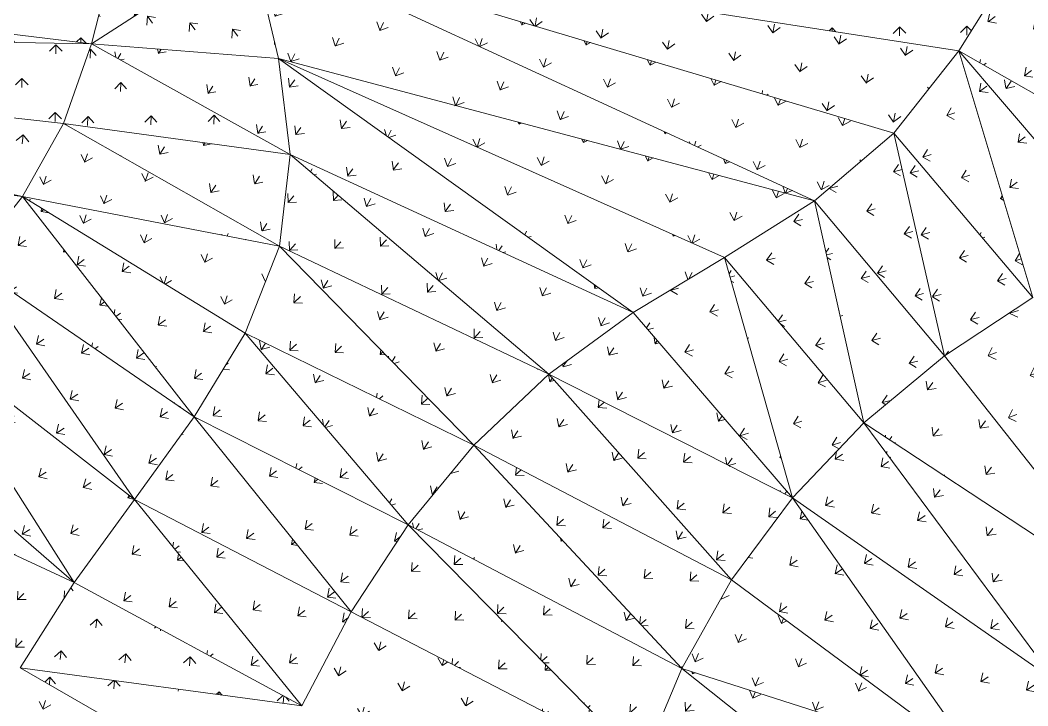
# Model space of a CAD drawing. Header units: millimetres. Extents: x -57519 to 497916, y -349472 to 446842.
# Drawn here: x 484586 to 489922, y -890 to 2739 of the extents above; entities that cross this region are included whole.
import ezdxf

# ---------------------------------------------------------------- set-up
doc = ezdxf.new("R2010")
doc.units = ezdxf.units.MM
doc.layers.add('A-FLOR', color=192, linetype='Continuous', lineweight=5)
doc.layers.add('A-FLOR-PATT', color=8, linetype='Continuous', lineweight=5)

msp = doc.modelspace()

# ---------------------------------------------------------------- hatches: boundary and pattern name
at = {"layer": 'A-FLOR-PATT'}
h = msp.add_hatch(dxfattribs=at)
h.set_pattern_fill('FP_1787', color=256, style=0, pattern_type=2)
h.set_pattern_definition([(264.125, (510660.3, -1587.93), (159.1468, -197.5225), [47.594, -311.383]), (219.165, (510660.3, -1587.93), (159.1436, -197.5247), [47.373, -205.284]), (308.858, (510660.3, -1587.93), (195.8929, 159.5662), [47.561, -206.098])])
h.paths.add_polyline_path([(484964.8, 2614), (480662.2, 3129.5), (480434.6, 3129.5), (480531.4, 2683.2), (482990.3, 2644.9)], flags=0)
h = msp.add_hatch(dxfattribs=at)
h.set_pattern_fill('FP_1807', color=256, style=0, pattern_type=2)
h.set_pattern_definition([(270.409, (507398.2, 4310.07), (179.8642, -177.7186), [47.606, -311.462]), (225.646, (507398.2, 4310.07), (179.8666, -177.7158), [47.553, -206.062]), (315.344, (507398.2, 4310.07), (177.3012, 181.341), [47.41, -205.444])])
h.paths.add_polyline_path([(484964.8, 2614), (485096.9, 3129.5), (480662.2, 3129.5), (484815.2, 2632)], flags=0)
h = msp.add_hatch(dxfattribs=at)
h.set_pattern_fill('FP_1663', color=256, style=0, pattern_type=2)
h.set_pattern_definition([(300.973, (491091.62, 35478.26), (204.2714, -22.8887), [42.229, -276.282]), (260.838, (491091.62, 35478.26), (204.2716, -22.8885), [47.52, -205.92]), (353.607, (491091.62, 35478.26), (40.3538, 250.2066), [38.541, -167.009])])
h.paths.add_polyline_path([(484964.8, 2614), (485764.8, 3129.5), (485096.9, 3129.5), (484992, 2719.9)], flags=0)
h = msp.add_hatch(dxfattribs=at)
h.set_pattern_fill('FP_1664', color=256, style=0, pattern_type=2)
h.set_pattern_definition([(306.007, (477639.08, 35299.3), (225.4226, -34.52474), [46.659, -305.268]), (265.764, (477639.08, 35299.3), (225.4227, -34.5241), [47.034, -203.816]), (351.293, (477639.08, 35299.3), (18.528, 250.1653), [42.76, -185.292])])
h.paths.add_polyline_path([(485954.6, 2536.2), (485814.8, 3129.5), (485764.8, 3129.5), (484964.8, 2614), (485808.2, 2547.7)], flags=0)
h = msp.add_hatch(dxfattribs=at)
h.set_pattern_fill('FP_1518', color=256, style=0, pattern_type=2)
h.set_pattern_definition([(64.747, (382264.73, -53823.59), (-83.21097, 239.93063), [47.284, -309.357]), (19.345, (382264.73, -53823.6), (-83.2134, 239.9303), [46.771, -202.672]), (109.128, (382264.73, -53823.6), (-235.3591, -82.6305), [47.616, -206.335])])
h.paths.add_polyline_path([(488792.2, 1783.1), (485869, 3129.5), (485814.8, 3129.5), (485954.6, 2536.2), (487446.6, 2140.2)], flags=0)
h = msp.add_hatch(dxfattribs=at)
h.set_pattern_fill('FP_1520', color=256, style=0, pattern_type=2)
h.set_pattern_definition([(71.863, (384108.86, -68236.72), (-113.9702, 223.26894), [47.442, -310.389]), (27.394, (384108.86, -68236.72), (-113.9717, 223.26837), [47.592, -206.23]), (117.043, (384108.86, -68236.72), (-225.35906, -116.7852), [47.002, -203.674])])
h.paths.add_polyline_path([(488792.2, 1783.1), (489213.2, 2140.2), (485901.9, 3129.5), (485869, 3129.5), (488316.2, 2002.3)], flags=0)
h = msp.add_hatch(dxfattribs=at)
h.set_pattern_fill('FP_1522', color=256, style=0, pattern_type=2)
h.set_pattern_definition([(79.835, (388052.88, -76768.53), (-143.91817, 206.10326), [47.505, -310.8]), (35.283, (388052.88, -76768.53), (-143.9202, 206.10143), [47.581, -206.185]), (124.926, (388052.88, -76768.53), (-207.15265, -146.57735), [47.133, -204.245])])
h.paths.add_polyline_path([(489213.2, 2140.2), (489557, 2576.8), (485988.9, 3129.5), (485901.9, 3129.5), (488792.2, 2266)], flags=0)
h = msp.add_hatch(dxfattribs=at)
h.set_pattern_fill('FP_1521', color=256, style=0, pattern_type=2)
h.set_pattern_definition([(270.196, (507442.97, -1365.37), (178.911, -176.824), [47.486, -310.677]), (225.583, (507442.97, -1365.37), (178.9125, -176.823), [47.603, -206.278]), (315.336, (507442.97, -1365.37), (177.6863, 181.336), [47.165, -204.382])])
h.paths.add_polyline_path([(489557, 2576.8), (489903, 3129.5), (485988.9, 3129.5), (488633, 2719.9)], flags=0)
h = msp.add_hatch(dxfattribs=at)
h.set_pattern_fill('FP_1371', color=256, style=0, pattern_type=2)
h.set_pattern_definition([(35.805, (390128.15, -24838.58), (48.40606, 247.73337), [47.297, -309.439]), (350.797, (390128.15, -24838.58), (48.40675, 247.733), [45.76, -198.293]), (78.944, (390128.15, -24838.58), (-240.91124, 39.03156), [47.328, -205.09])])
h.paths.add_polyline_path([(490944.4, 1782.1), (489941.4, 3129.5), (489903, 3129.5), (489557, 2576.8), (490870.4, 1824.5)], flags=0)
h = msp.add_hatch(dxfattribs=at)
h.set_pattern_fill('FP_1786', color=256, style=0, pattern_type=2)
h.set_pattern_definition([(77.315, (385208.7, -65772.14), (-134.33726, 215.30334), [47.542, -311.043]), (32.266, (385208.7, -65772.14), (-134.33567, 215.3044), [47.249, -204.745]), (121.962, (385208.7, -65772.14), (-213.0788, -134.52945), [47.583, -206.193])])
h.paths.add_polyline_path([(484598.2, 1805.5), (480531.4, 2683.2), (480621.8, 2309.6), (484320.9, 1840.6)], flags=0)
h = msp.add_hatch(dxfattribs=at)
h.set_pattern_fill('FP_1806', color=256, style=0, pattern_type=2)
h.set_pattern_definition([(263.78, (511701.1, -2829.43), (158.0423, -196.6479), [47.567, -311.205]), (219.097, (511701.1, -2829.43), (158.0424, -196.6485), [47.574, -206.156]), (308.788, (511701.1, -2829.43), (196.9146, 160.0106), [47.304, -204.982])])
h.paths.add_polyline_path([(484598.2, 1805.5), (484815.2, 2190.9), (480531.4, 2683.2), (484320.9, 1865.3)], flags=0)
h = msp.add_hatch(dxfattribs=at)
h.set_pattern_fill('FP_1808', color=256, style=0, pattern_type=2)
h.set_pattern_definition([(269.499, (507807.42, 3404.43), (176.9117, -180.2488), [47.589, -311.352]), (224.781, (507807.42, 3404.43), (176.9114, -180.2494), [47.562, -206.1]), (314.464, (507807.42, 3404.43), (180.052, 178.6774), [47.355, -205.206])])
h.paths.add_polyline_path([(484815.2, 2190.9), (484964.8, 2614), (480531.4, 2683.2), (484598.2, 2215.8)], flags=0)
h = msp.add_hatch(dxfattribs=at)
h.set_pattern_fill('FP_1660', color=256, style=0, pattern_type=2)
h.set_pattern_definition([(267.785, (515620.14, 1134.18), (160.1212, -176.2873), [47.258, -309.181]), (225.969, (515620.14, 1134.18), (160.119, -176.289), [46.912, -203.286]), (312.248, (515620.14, 1134.18), (173.8993, 179.8827), [44.653, -193.498])])
h.paths.add_polyline_path([(486016.8, 2027.2), (484964.8, 2614), (484815.2, 2190.9), (485970.4, 2033.5)], flags=0)
h = msp.add_hatch(dxfattribs=at)
h.set_pattern_fill('FP_1662', color=256, style=0, pattern_type=2)
h.set_pattern_definition([(57.925, (403131.67, -32458.87), (-41.10924, 250.59452), [45.311, -296.445]), (9.937, (403131.67, -32458.87), (-41.11155, 250.59396), [42.371, -183.61]), (99.316, (403131.67, -32458.87), (-222.59165, -38.9933), [47.614, -206.329])])
h.paths.add_polyline_path([(486016.8, 2027.2), (485954.6, 2536.2), (484964.8, 2614), (485982, 2046.6)], flags=0)
h = msp.add_hatch(dxfattribs=at)
h.set_pattern_fill('FP_1370', color=256, style=0, pattern_type=2)
h.set_pattern_definition([(18.446, (406290.7, -4698.86), (125.94335, 219.94932), [46.243, -302.545]), (331.863, (406290.7, -4698.86), (125.9446, 219.94886), [43.573, -188.815]), (60.204, (406290.7, -4698.86), (-204.92403, 109.5903), [47.523, -205.932])])
h.paths.add_polyline_path([(489948.5, 1270.3), (489557, 2576.8), (489213.2, 2140.2), (489920.6, 1303.4)], flags=0)
h = msp.add_hatch(dxfattribs=at)
h.set_pattern_fill('FP_1374', color=256, style=0, pattern_type=2)
h.set_pattern_definition([(53.967, (386576.36, -54252.65), (-39.38603, 235.9305), [46.947, -307.148]), (11.506, (386576.36, -54252.65), (-39.3856, 235.93003), [47.393, -205.369]), (99.478, (386576.36, -54252.65), (-247.6824, -50.4209), [44.849, -194.346])])
h.paths.add_polyline_path([(490449, 1531.3), (490944.4, 1782.1), (489557, 2576.8), (490235, 1782.1)], flags=0)
h = msp.add_hatch(dxfattribs=at)
h.set_pattern_fill('FP_1377', color=256, style=0, pattern_type=2)
h.set_pattern_definition([(36.132, (388567.58, -31802.6), (42.66911, 239.81078), [47.551, -311.101]), (353.457, (388567.58, -31802.6), (42.6661, 239.81123), [46.616, -202.004]), (79.911, (388567.58, -31802.6), (-247.0001, 28.33303), [45.671, -197.906])])
h.paths.add_polyline_path([(489948.5, 1270.3), (490449, 1531.3), (489557, 2576.8), (489920.6, 1363.5)], flags=0)
h = msp.add_hatch(dxfattribs=at)
h.set_pattern_fill('FP_1517', color=256, style=0, pattern_type=2)
h.set_pattern_definition([(53.741, (386017.93, -37058.54), (-33.29205, 251.80715), [46.689, -305.46]), (7.58, (386017.93, -37058.54), (-33.29, 251.8081), [45.693, -198.003]), (97.531, (386017.93, -37058.54), (-241.56664, -32.14564), [47.625, -206.374])])
h.paths.add_polyline_path([(487832.9, 1191.6), (485954.6, 2536.2), (486016.8, 2027.2), (487569, 1313)], flags=0)
h = msp.add_hatch(dxfattribs=at)
h.set_pattern_fill('FP_1519', color=256, style=0, pattern_type=2)
h.set_pattern_definition([(63.27, (382937.23, -59046.6), (-79.15544, 234.5321), [47.254, -309.161]), (19.286, (382937.23, -59046.6), (-79.15513, 234.5319), [47.57, -206.135]), (108.65, (382937.23, -59046.6), (-239.46656, -83.7963), [46.412, -201.118])])
h.paths.add_polyline_path([(487832.9, 1191.6), (488316.2, 1483.2), (485954.6, 2536.2), (487773.5, 1234.1)], flags=0)
h = msp.add_hatch(dxfattribs=at)
h.set_pattern_fill('FP_1523', color=256, style=0, pattern_type=2)
h.set_pattern_definition([(72.551, (386124.8, -69915.67), (-116.89577, 218.07172), [47.094, -308.112]), (28.399, (386124.8, -69915.67), (-116.89727, 218.07097), [47.619, -206.35]), (118.194, (386124.8, -69915.67), (-223.40503, -120.79225), [46.393, -201.035])])
h.paths.add_polyline_path([(488316.2, 1483.2), (488792.2, 1783.1), (485960.1, 2533.7), (488083.2, 1587.1)], flags=0)
h = msp.add_hatch(dxfattribs=at)
h.set_pattern_fill('FP_1809', color=256, style=0, pattern_type=2)
h.set_pattern_definition([(262.964, (512163.35, -3933.28), (155.1607, -197.9276), [47.49, -310.702]), (218.366, (512163.35, -3933.28), (155.158, -197.9297), [47.598, -206.258]), (308.093, (512163.35, -3933.28), (199.0385, 157.5643), [47.155, -204.34])])
h.paths.add_polyline_path([(484320.9, 1453.8), (484598.2, 1805.5), (480652.6, 2302.4), (484008.5, 1526)], flags=0)
h = msp.add_hatch(dxfattribs=at)
h.set_pattern_fill('FP_1661', color=256, style=0, pattern_type=2)
h.set_pattern_definition([(71.015, (399611.27, -64431.77), (-102.2359, 220.12544), [47.513, -310.855]), (28.488, (399611.27, -64431.77), (-102.23715, 220.12483), [46.681, -202.285]), (114.912, (399611.27, -64431.77), (-218.8209, -118.7489), [45.508, -197.201])])
h.paths.add_polyline_path([(485960.1, 1542.4), (484815.2, 2190.9), (484598.2, 1805.5), (485777.1, 1577.8)], flags=0)
h = msp.add_hatch(dxfattribs=at)
h.set_pattern_fill('FP_1665', color=256, style=0, pattern_type=2)
h.set_pattern_definition([(56.885, (396852.41, -39362.93), (-38.8397, 249.46276), [46.841, -306.459]), (11.329, (396852.41, -39362.93), (-38.8379, 249.4633), [44.337, -192.126]), (98.85, (396852.41, -39362.93), (-231.8544, -46.45444), [47.338, -205.131])])
h.paths.add_polyline_path([(485960.1, 1542.4), (486016.8, 2027.2), (484815.2, 2190.9), (485954.6, 1545.5)], flags=0)
h = msp.add_hatch(dxfattribs=at)
h.set_pattern_fill('FP_1372', color=256, style=0, pattern_type=2)
h.set_pattern_definition([(14.488, (407925.7, -3627.9), (142.0338, 208.2479), [46.672, -305.35]), (328.845, (407925.7, -3627.9), (142.03336, 208.2477), [43.556, -188.742]), (55.704, (407925.7, -3627.9), (-198.79306, 120.1817), [47.264, -204.809])])
h.paths.add_polyline_path([(489480.7, 961.5), (489213.2, 2140.2), (488792.2, 1783.1), (489221.9, 1270.3)], flags=0)
h = msp.add_hatch(dxfattribs=at)
h.set_pattern_fill('FP_1378', color=256, style=0, pattern_type=2)
h.set_pattern_definition([(13.688, (405821.98, -4724.51), (143.0963, 205.79746), [47.103, -308.167]), (328.936, (405821.98, -4724.5), (143.09906, 205.7954), [44.234, -191.68]), (55.188, (405821.98, -4724.5), (-202.0831, 121.728), [46.998, -203.659])])
h.paths.add_polyline_path([(489480.7, 961.5), (489948.5, 1270.3), (489213.2, 2140.2), (489410.6, 1270.3)], flags=0)
h = msp.add_hatch(dxfattribs=at)
h.set_pattern_fill('FP_1515', color=256, style=0, pattern_type=2)
h.set_pattern_definition([(48.57, (389275.53, -31575), (-7.45835, 253.59052), [46.781, -306.064]), (2.605, (389275.53, -31575), (-7.46146, 253.59093), [45.222, -195.964]), (91.685, (389275.53, -31575), (-240.9379, -10.9604), [47.569, -206.132])])
h.paths.add_polyline_path([(487385.3, 865.5), (486016.8, 2027.2), (485960.1, 1542.4), (486930.4, 1081.5)], flags=0)
h = msp.add_hatch(dxfattribs=at)
h.set_pattern_fill('FP_1516', color=256, style=0, pattern_type=2)
h.set_pattern_definition([(61.285, (385144.99, -57129.71), (-69.4942, 235.17208), [47.274, -309.292]), (17.849, (385145, -57129.7), (-69.4924, 235.17233), [47.435, -205.55]), (106.462, (385145, -57129.7), (-240.8085, -77.54176), [45.98, -199.245])])
h.paths.add_polyline_path([(487385.3, 865.5), (487832.9, 1191.6), (486016.8, 2027.2), (487334.9, 908.3)], flags=0)
h = msp.add_hatch(dxfattribs=at)
h.set_pattern_fill('FP_1659', color=256, style=0, pattern_type=2)
h.set_pattern_definition([(36.229, (391235.98, -21648.4), (47.83296, 246.22597), [47.42, -310.243]), (351.763, (391235.98, -21648.4), (47.8318, 246.2263), [45.598, -197.59]), (79.007, (391235.98, -21648.4), (-240.6799, 34.8393), [47.03, -203.799])])
h.paths.add_polyline_path([(485507.2, 639.1), (484598.2, 1805.5), (484320.9, 1453.8), (485470.2, 664.5)], flags=0)
h = msp.add_hatch(dxfattribs=at)
h.set_pattern_fill('FP_1658', color=256, style=0, pattern_type=2)
h.set_pattern_definition([(36.641, (392688.7, -20611.19), (47.18804, 247.52506), [47.192, -308.755]), (351.626, (392688.7, -20611.2), (47.1883, 247.5258), [45.186, -195.805]), (79.207, (392688.7, -20611.2), (-238.4217, 35.095), [47.247, -204.737])])
h.paths.add_polyline_path([(485507.2, 639.1), (485777.1, 1082.7), (484598.2, 1805.5)], flags=0)
h = msp.add_hatch(dxfattribs=at)
h.set_pattern_fill('FP_1666', color=256, style=0, pattern_type=2)
h.set_pattern_definition([(71.744, (399441.42, -63118.23), (-104.34182, 222.05953), [47.613, -311.509]), (28.755, (399441.42, -63118.23), (-104.3418, 222.05903), [46.377, -200.966]), (115.168, (399441.42, -63118.23), (-216.8418, -118.98723), [46.004, -199.349])])
h.paths.add_polyline_path([(485777.1, 1082.7), (485954.6, 1543.5), (484598.2, 1805.5), (485405.9, 1310.3)], flags=0)
h = msp.add_hatch(dxfattribs=at)
h.set_pattern_fill('FP_1369', color=256, style=0, pattern_type=2)
h.set_pattern_definition([(13.365, (405487.82, -3931.36), (144.0207, 204.8498), [47.15, -308.476]), (328.733, (405487.82, -3931.36), (144.01844, 204.8505), [44.305, -191.99]), (54.891, (405487.82, -3931.36), (-201.97505, 122.6435), [46.952, -203.458])])
h.paths.add_polyline_path([(489054, 607), (488792.2, 1783.1), (488316.2, 1483.2), (489009.4, 660.1)], flags=0)
h = msp.add_hatch(dxfattribs=at)
h.set_pattern_fill('FP_1368', color=256, style=0, pattern_type=2)
h.set_pattern_definition([(14.247, (407771.81, -3334.24), (142.89157, 207.56076), [46.695, -305.499]), (328.655, (407771.8, -3334.24), (142.8924, 207.5613), [43.572, -188.814]), (55.455, (407771.8, -3334.24), (-198.469, 120.886), [47.248, -204.743])])
h.paths.add_polyline_path([(489054, 607), (489480.7, 961.5), (488792.2, 1783.1), (488975.1, 961.5)], flags=0)
h = msp.add_hatch(dxfattribs=at)
h.set_pattern_fill('FP_1511', color=256, style=0, pattern_type=2)
h.set_pattern_definition([(42.683, (392077.11, -26953.81), (21.3346, 251.63466), [47.023, -307.644]), (357.323, (392077.11, -26953.8), (21.336, 251.6341), [44.934, -194.714]), (85.154, (392077.11, -26953.8), (-239.38734, 11.19093), [47.351, -205.187])])
h.paths.add_polyline_path([(486989.3, 489.4), (485960.1, 1542.4), (485777.1, 1082.7), (486930.4, 518.2)], flags=0)
h = msp.add_hatch(dxfattribs=at)
h.set_pattern_fill('FP_1514', color=256, style=0, pattern_type=2)
h.set_pattern_definition([(59.113, (388526.03, -54499.2), (-57.331, 236.82367), [47.428, -310.296]), (16.235, (388526.03, -54499.2), (-57.32975, 236.8237), [47.058, -203.918]), (103.608, (388526.03, -54499.2), (-240.9679, -70.1661), [45.687, -197.977])])
h.paths.add_polyline_path([(486989.3, 489.4), (487385.3, 865.5), (485960.1, 1542.4), (486930.4, 549.7)], flags=0)
h = msp.add_hatch(dxfattribs=at)
h.set_pattern_fill('FP_1656', color=256, style=0, pattern_type=2)
h.set_pattern_definition([(33.339, (390667.89, -18626.69), (59.32688, 243.48505), [47.481, -310.64]), (348.991, (390667.9, -18626.7), (59.3244, 243.485), [45.817, -198.54]), (76.307, (390667.9, -18626.7), (-239.86053, 46.6619), [46.989, -203.619])])
h.paths.add_polyline_path([(485191.7, 202.1), (484320.9, 1453.8), (484008.5, 1121.1), (484933.7, 402.5)], flags=0)
h = msp.add_hatch(dxfattribs=at)
h.set_pattern_fill('FP_1655', color=256, style=0, pattern_type=2)
h.set_pattern_definition([(33.777, (392074.05, -17737.4), (58.72047, 244.86942), [47.279, -309.325]), (348.905, (392074.05, -17737.4), (58.72036, 244.8698), [45.416, -196.803]), (76.515, (392074.05, -17737.4), (-237.69154, 46.6115), [47.215, -204.597])])
h.paths.add_polyline_path([(485191.7, 202.1), (485507.2, 639.1), (484320.9, 1453.8), (485052.3, 402.5)], flags=0)
h = msp.add_hatch(dxfattribs=at)
h.set_pattern_fill('FP_1366', color=256, style=0, pattern_type=2)
h.set_pattern_definition([(15.797, (400796.66, -5550.83), (132.4022, 212.1638), [47.372, -309.93]), (331.477, (400796.66, -5550.83), (132.4006, 212.1657), [45.114, -195.496]), (58.034, (400796.66, -5550.83), (-211.40635, 114.89416), [46.892, -203.197])])
h.paths.add_polyline_path([(488675.7, 210.6), (488316.2, 1483.2), (487832.9, 1191.6), (488510.8, 402.5)], flags=0)
h = msp.add_hatch(dxfattribs=at)
h.set_pattern_fill('FP_1365', color=256, style=0, pattern_type=2)
h.set_pattern_definition([(17.279, (404954.17, -3958.63), (130.35406, 216.64463), [46.577, -304.731]), (331.298, (404954.17, -3958.63), (130.3557, 216.6432), [43.843, -189.987]), (58.965, (404954.17, -3958.63), (-205.10026, 112.29566), [47.407, -205.431])])
h.paths.add_polyline_path([(488675.7, 210.6), (489054, 607), (488316.2, 1483.2), (488621.5, 402.5)], flags=0)
h = msp.add_hatch(dxfattribs=at)
h.set_pattern_fill('FP_1204', color=256, style=0, pattern_type=2)
h.set_pattern_definition([(19.274, (393688.95, -9025.24), (115.5148, 223.25297), [47.5, -310.764]), (334.754, (393688.95, -9025.24), (115.51746, 223.251), [46.159, -200.022]), (62.642, (393688.95, -9025.24), (-222.66835, 104.9955), [47.131, -204.236])])
h.paths.add_polyline_path([(490526.7, -362.8), (489948.5, 1270.3), (489480.7, 961.5), (490449, -264.4)], flags=0)
h = msp.add_hatch(dxfattribs=at)
h.set_pattern_fill('FP_1367', color=256, style=0, pattern_type=2)
h.set_pattern_definition([(56.197, (388505.73, -54280.24), (-45.8176, 235.22097), [47.207, -308.851]), (13.963, (388505.73, -54280.24), (-45.81677, 235.22203), [47.125, -204.209]), (101.022, (388505.73, -54280.24), (-243.9076, -60.64537), [44.933, -194.709])])
h.paths.add_polyline_path([(488675.7, 210.6), (487832.9, 1191.6), (487385.3, 865.5), (488613.7, 242)], flags=0)
h = msp.add_hatch(dxfattribs=at)
h.set_pattern_fill('FP_1654', color=256, style=0, pattern_type=2)
h.set_pattern_definition([(31.308, (390223.94, -15795.12), (67.32804, 241.84287), [47.479, -310.628]), (346.849, (390223.94, -15795.12), (67.3275, 241.8434), [45.949, -199.112]), (74.443, (390223.94, -15795.12), (-238.6338, 55.75654), [47.07, -203.97])])
h.paths.add_polyline_path([(484871.8, -237.8), (484008.5, 1121.1), (483686.6, 792.7), (484586.5, 10.3)], flags=0)
h = msp.add_hatch(dxfattribs=at)
h.set_pattern_fill('FP_1657', color=256, style=0, pattern_type=2)
h.set_pattern_definition([(31.773, (391736.39, -14832.6), (66.67934, 243.27773), [47.25, -309.133]), (346.754, (391736.4, -14832.6), (66.6806, 243.2766), [45.517, -197.239]), (74.672, (391736.4, -14832.6), (-236.29675, 55.62333), [47.297, -204.953])])
h.paths.add_polyline_path([(484871.8, -237.8), (485191.7, 202.1), (484008.5, 1121.1), (484667, 84.5)], flags=0)
h = msp.add_hatch(dxfattribs=at)
h.set_pattern_fill('FP_1513', color=256, style=0, pattern_type=2)
h.set_pattern_definition([(38.444, (393434.3, -23874.93), (41.10786, 247.90318), [47.187, -308.718]), (353.608, (393434.3, -23874.93), (41.1097, 247.90335), [44.837, -194.292]), (80.585, (393434.3, -23874.93), (-237.6427, 26.6192), [47.117, -204.172])])
h.paths.add_polyline_path([(486641.8, 68), (485777.1, 1082.7), (485507.2, 639.1), (486078.5, 351.6)], flags=0)
h = msp.add_hatch(dxfattribs=at)
h.set_pattern_fill('FP_1512', color=256, style=0, pattern_type=2)
h.set_pattern_definition([(57.443, (391740.79, -51506.93), (-46.64293, 239.174), [47.574, -311.254]), (14.784, (391740.8, -51506.93), (-46.64636, 239.17287), [46.491, -201.459]), (101.036, (391740.8, -51506.93), (-239.7409, -63.27063), [45.69, -197.989])])
h.paths.add_polyline_path([(486641.8, 68), (486989.3, 489.4), (485777.1, 1082.7), (486356.8, 402.5)], flags=0)
h = msp.add_hatch(dxfattribs=at)
h.set_pattern_fill('FP_1205', color=256, style=0, pattern_type=2)
h.set_pattern_definition([(52.861, (382925.67, -49169.83), (-31.41191, 244.39103), [47.517, -310.88]), (9.465, (382925.67, -49169.83), (-31.4095, 244.39094), [47.103, -204.112]), (97.324, (382925.67, -49169.83), (-247.79415, -41.3129), [46.2, -200.201])])
h.paths.add_polyline_path([(490526.7, -362.8), (489480.7, 961.5), (489054, 607), (490449, -311.6)], flags=0)
h = msp.add_hatch(dxfattribs=at)
h.set_pattern_fill('FP_1356', color=256, style=0, pattern_type=2)
h.set_pattern_definition([(56.977, (387121.82, -52750.95), (-47.77479, 239.1981), [47.474, -310.596]), (14.103, (387121.82, -52750.95), (-47.77836, 239.19764), [46.962, -203.501]), (101.295, (387121.82, -52750.95), (-242.91516, -61.0265), [45.735, -198.187])])
h.paths.add_polyline_path([(488352.9, -224.2), (487385.3, 865.5), (486989.3, 489.4), (488090.5, -86.9)], flags=0)
h = msp.add_hatch(dxfattribs=at)
h.set_pattern_fill('FP_1364', color=256, style=0, pattern_type=2)
h.set_pattern_definition([(39.436, (389466.76, -28303.87), (33.9265, 248.1446), [47.455, -310.475]), (355.102, (389466.76, -28303.87), (33.927, 248.1444), [45.638, -197.766]), (82.215, (389466.76, -28303.87), (-242.5153, 20.7807), [46.96, -203.493])])
h.paths.add_polyline_path([(488352.9, -224.2), (488675.7, 210.6), (487385.3, 865.5), (488308.5, -174.2)], flags=0)
h = msp.add_hatch(dxfattribs=at)
h.set_pattern_fill('FP_1648', color=256, style=0, pattern_type=2)
h.set_pattern_definition([(60.269, (387581.67, -52225.96), (-61.88638, 237.52641), [47.515, -310.863]), (17.091, (387581.67, -52225.96), (-61.8857, 237.52677), [47.004, -203.684]), (104.604, (387581.67, -52225.96), (-239.6158, -73.6774), [46.023, -199.433])])
h.paths.add_polyline_path([(484871.8, -237.8), (483686.6, 792.7), (483380.6, 454), (484586.5, -105.4)], flags=0)
h = msp.add_hatch(dxfattribs=at)
h.set_pattern_fill('FP_1504', color=256, style=0, pattern_type=2)
h.set_pattern_definition([(36.797, (392727.6, -22712.4), (47.7667, 246.04963), [47.304, -309.484]), (352.26, (392727.6, -22712.4), (47.76565, 246.0497), [45.023, -195.1]), (79.014, (392727.6, -22712.4), (-237.93587, 32.33786), [46.996, -203.648])])
h.paths.add_polyline_path([(486339.4, -393.5), (485507.2, 639.1), (485191.7, 202.1), (486078.5, -258.2)], flags=0)
h = msp.add_hatch(dxfattribs=at)
h.set_pattern_fill('FP_1510', color=256, style=0, pattern_type=2)
h.set_pattern_definition([(36.981, (393488.71, -22448.45), (47.46663, 246.6411), [47.203, -308.822]), (352.195, (393488.71, -22448.45), (47.469, 246.6405), [44.841, -194.312]), (79.106, (393488.71, -22448.45), (-236.9381, 32.47683), [47.094, -204.073])])
h.paths.add_polyline_path([(486339.4, -393.5), (486641.8, 68), (485507.2, 639.1), (486213.9, -237.8)], flags=0)
h = msp.add_hatch(dxfattribs=at)
h.set_pattern_fill('FP_1202', color=256, style=0, pattern_type=2)
h.set_pattern_definition([(35.106, (386162.8, -25029.95), (49.9485, 245.82142), [47.545, -311.059]), (350.762, (386162.8, -25029.95), (49.94805, 245.82186), [46.241, -200.379]), (78.515, (386162.8, -25029.95), (-243.4213, 39.58966), [47.033, -203.811])])
h.paths.add_polyline_path([(490064.8, -757.7), (489054, 607), (488675.7, 210.6), (490043.1, -742.5)], flags=0)
h = msp.add_hatch(dxfattribs=at)
h.set_pattern_fill('FP_1201', color=256, style=0, pattern_type=2)
h.set_pattern_definition([(52.91, (382932.1, -49063.3), (-31.4779, 244.57313), [47.53, -310.963]), (9.488, (382932.1, -49063.3), (-31.47825, 244.5728), [47.083, -204.026]), (97.334, (382932.1, -49063.3), (-247.6733, -41.39293), [46.236, -200.355])])
h.paths.add_polyline_path([(490064.8, -757.7), (490526.7, -362.8), (489054, 607), (490049.7, -737.3)], flags=0)
h = msp.add_hatch(dxfattribs=at)
h.set_pattern_fill('FP_1355', color=256, style=0, pattern_type=2)
h.set_pattern_definition([(57.93, (385930.73, -51843.78), (-51.25793, 241.3614), [47.586, -311.331]), (14.555, (385930.73, -51843.78), (-51.26225, 241.36034), [46.846, -202.998]), (101.99, (385930.73, -51843.78), (-241.8267, -62.78504), [46.265, -200.48])])
h.paths.add_polyline_path([(488090.5, -693.3), (486989.3, 489.4), (486641.8, 68), (487880.1, -582.7)], flags=0)
h = msp.add_hatch(dxfattribs=at)
h.set_pattern_fill('FP_1361', color=256, style=0, pattern_type=2)
h.set_pattern_definition([(41.377, (387689.44, -28495), (24.64738, 250.66642), [47.35, -309.785]), (356.567, (387689.44, -28495), (24.6485, 250.66684), [45.708, -198.068]), (84.384, (387689.44, -28495), (-243.3385, 14.59737), [47.227, -204.649])])
h.paths.add_polyline_path([(488090.5, -693.3), (488352.9, -224.2), (486989.3, 489.4), (488042.8, -642)], flags=0)
h = msp.add_hatch(dxfattribs=at)
h.set_pattern_fill('FP_1651', color=256, style=0, pattern_type=2)
h.set_pattern_definition([(44.485, (386554.04, -29767.78), (9.76543, 250.86536), [47.508, -310.82]), (0.052, (386554.04, -29767.78), (9.7653, 250.86597), [46.102, -199.776]), (87.77, (386554.04, -29767.78), (-245.87776, -0.2198), [47.073, -203.983])])
h.paths.add_polyline_path([(484586.5, -689.5), (484871.8, -237.8), (483380.6, 454), (484561, -665.3)], flags=0)
h = msp.add_hatch(dxfattribs=at)
h.set_pattern_fill('FP_1503', color=256, style=0, pattern_type=2)
h.set_pattern_definition([(37.176, (390763.47, -22759.22), (44.86762, 246.78103), [47.358, -309.84]), (352.647, (390763.47, -22759.22), (44.86654, 246.7813), [45.324, -196.405]), (79.696, (390763.47, -22759.22), (-239.74174, 30.93675), [47.03, -203.797])])
h.paths.add_polyline_path([(486078.5, -890.3), (485191.7, 202.1), (484871.8, -237.8), (485855.8, -769.9)], flags=0)
h = msp.add_hatch(dxfattribs=at)
h.set_pattern_fill('FP_1508', color=256, style=0, pattern_type=2)
h.set_pattern_definition([(37.698, (392736.04, -21285.14), (43.95703, 248.40944), [47.02, -307.626]), (352.408, (392736.04, -21285.14), (43.95564, 248.4092), [44.765, -193.982]), (79.966, (392736.04, -21285.14), (-236.6554, 31.5405), [47.3, -204.968])])
h.paths.add_polyline_path([(486078.5, -890.3), (486339.4, -393.5), (485191.7, 202.1), (486042.7, -846.2)], flags=0)
h = msp.add_hatch(dxfattribs=at)
h.set_pattern_fill('FP_1194', color=256, style=0, pattern_type=2)
h.set_pattern_definition([(34.244, (387221.69, -22219.51), (54.70785, 246.03573), [47.386, -310.023]), (349.432, (387221.7, -22219.51), (54.7065, 246.036), [45.918, -198.98]), (77.464, (387221.7, -22219.51), (-240.74346, 44.91487), [47.258, -204.786])])
h.paths.add_polyline_path([(489665.4, -1195.6), (488675.7, 210.6), (488352.9, -224.2), (489358.2, -968.2)], flags=0)
h = msp.add_hatch(dxfattribs=at)
h.set_pattern_fill('FP_1203', color=256, style=0, pattern_type=2)
h.set_pattern_definition([(33.966, (386518.14, -23231), (55.0829, 245.16687), [47.507, -310.816]), (349.477, (386518.14, -23231), (55.0824, 245.1676), [46.17, -200.071]), (77.338, (386518.14, -23231), (-242.09973, 44.9687), [47.115, -204.164])])
h.paths.add_polyline_path([(489665.4, -1195.6), (490064.8, -757.7), (488675.7, 210.6), (489358.2, -759.1)], flags=0)
h = msp.add_hatch(dxfattribs=at)
h.set_pattern_fill('FP_1354', color=256, style=0, pattern_type=2)
h.set_pattern_definition([(42.878, (384439.67, -30671.97), (16.10034, 250.92692), [47.51, -310.835]), (358.352, (384439.67, -30671.97), (16.0981, 250.9268), [46.237, -200.361]), (86.329, (384439.67, -30671.97), (-246.4966, 7.09304), [47.145, -204.297])])
h.paths.add_polyline_path([(487880.1, -1190.4), (486641.8, 68), (486339.4, -393.5), (487709.1, -1101.9)], flags=0)
h = msp.add_hatch(dxfattribs=at)
h.set_pattern_fill('FP_1360', color=256, style=0, pattern_type=2)
h.set_pattern_definition([(43.296, (386060.8, -29289.69), (15.38112, 252.21856), [47.266, -309.234]), (358.183, (386060.8, -29289.69), (15.3819, 252.2181), [45.789, -198.42]), (86.51, (386060.8, -29289.69), (-244.0863, 7.74295), [47.379, -205.308])])
h.paths.add_polyline_path([(487880.1, -1190.4), (488090.5, -693.3), (486641.8, 68), (487837, -1146.5)], flags=0)
h = msp.add_hatch(dxfattribs=at)
h.set_pattern_fill('FP_1501', color=256, style=0, pattern_type=2)
h.set_pattern_definition([(264.334, (513165.76, -3878.94), (153.489, -184.4018), [47, -307.494]), (221.772, (513165.76, -3878.94), (153.491, -184.4006), [47.387, -205.344]), (309.773, (513165.76, -3878.94), (188.4875, 168.3606), [44.986, -194.937])])
h.paths.add_polyline_path([(486078.5, -890.3), (484871.8, -237.8), (484586.5, -689.5), (485855.8, -860.4)], flags=0)
h = msp.add_hatch(dxfattribs=at)
h.set_pattern_fill('FP_1192', color=256, style=0, pattern_type=2)
h.set_pattern_definition([(67.404, (388769.09, -62939.52), (-90.29472, 229.9648), [47.595, -311.388]), (23.968, (388769.1, -62939.52), (-90.2948, 229.9652), [46.831, -202.933]), (111.437, (388769.1, -62939.52), (-228.22864, -101.4595), [46.323, -200.733])])
h.paths.add_polyline_path([(489665.4, -1195.6), (488352.9, -224.2), (488090.5, -693.3), (489130.2, -1024.9)], flags=0)
h = msp.add_hatch(dxfattribs=at)
h.set_pattern_fill('FP_1352', color=256, style=0, pattern_type=2)
h.set_pattern_definition([(75.647, (391541.58, -70227.24), (-123.9333, 213.37664), [47.52, -310.897]), (32.172, (391541.58, -70227.24), (-123.9331, 213.37763), [47.134, -204.249]), (120.149, (391541.58, -70227.24), (-212.7827, -133.85364), [46.267, -200.49])])
h.paths.add_polyline_path([(487880.1, -1190.4), (486339.4, -393.5), (486078.5, -890.3), (487709.1, -1161.9)], flags=0)
h = msp.add_hatch(dxfattribs=at)
h.set_pattern_fill('FP_1502', color=256, style=0, pattern_type=2)
h.set_pattern_definition([(73.436, (395045.92, -65852.43), (-113.1112, 216.94735), [47.533, -310.981]), (30.471, (395045.92, -65852.43), (-113.11, 216.94826), [46.842, -202.982]), (117.536, (395045.92, -65852.43), (-215.3203, -126.68685), [45.874, -198.789])])
h.paths.add_polyline_path([(485855.8, -1417.4), (484586.5, -689.5), (484348.3, -1155.5), (485667.9, -1384.7)], flags=0)
h = msp.add_hatch(dxfattribs=at)
h.set_pattern_fill('FP_1509', color=256, style=0, pattern_type=2)
h.set_pattern_definition([(265.719, (512102.55, -1457.83), (157.4973, -184.7493), [47.34, -309.72]), (222.932, (512102.55, -1457.83), (157.498, -184.7491), [47.159, -204.356]), (310.447, (512102.55, -1457.83), (184.1517, 171.313), [45.52, -197.251])])
h.paths.add_polyline_path([(485855.8, -1417.4), (486078.5, -890.3), (484586.5, -689.5), (485814.3, -1393.6)], flags=0)
h = msp.add_hatch(dxfattribs=at)
h.set_pattern_fill('FP_1193', color=256, style=0, pattern_type=2)
h.set_pattern_definition([(49.336, (385585.22, -38253.17), (-10.5549, 251.41827), [47.399, -310.11]), (4.641, (385585.22, -38253.17), (-10.5544, 251.41836), [45.809, -198.507]), (92.404, (385585.22, -38253.17), (-243.5151, -19.76874), [47.182, -204.457])])
h.paths.add_polyline_path([(489358.2, -1697.3), (488090.5, -693.3), (487880.1, -1190.4), (489130.2, -1619.2)], flags=0)
h = msp.add_hatch(dxfattribs=at)
h.set_pattern_fill('FP_1199', color=256, style=0, pattern_type=2)
h.set_pattern_definition([(67.262, (388632.35, -63179.7), (-89.9532, 229.5128), [47.572, -311.236]), (23.919, (388632.35, -63179.7), (-89.95383, 229.5123), [46.897, -203.222]), (111.402, (388632.35, -63179.7), (-228.63865, -101.4103), [46.221, -200.29])])
h.paths.add_polyline_path([(489358.2, -1697.3), (489665.4, -1195.6), (488090.5, -693.3), (489154.4, -1536)], flags=0)
h = msp.add_hatch(dxfattribs=at)
h.set_pattern_fill('FP_1353', color=256, style=0, pattern_type=2)
h.set_pattern_definition([(76.617, (390815.34, -70239.59), (-127.62642, 212.60468), [47.576, -311.264]), (32.937, (390815.34, -70239.6), (-127.6262, 212.6047), [47.069, -203.964]), (120.976, (390815.34, -70239.6), (-210.68395, -136.4893), [46.495, -201.476])])
h.paths.add_polyline_path([(487709.1, -1708.7), (486078.5, -890.3), (485855.8, -1417.4), (487564.6, -1686)], flags=0)
h = msp.add_hatch(dxfattribs=at)
h.set_pattern_fill('FP_1362', color=256, style=0, pattern_type=2)
h.set_pattern_definition([(76.178, (391214.88, -69162.91), (-125.45887, 214.7289), [47.614, -311.514]), (32.387, (391214.88, -69162.91), (-125.4595, 214.7286), [46.907, -203.263]), (120.297, (391214.88, -69162.91), (-211.25554, -134.00135), [46.63, -202.064])])
h.paths.add_polyline_path([(487709.1, -1708.7), (487880.1, -1190.4), (486078.5, -890.3), (487669.2, -1688.7)], flags=0)

# ---------------------------------------------------------------- linework, layer by layer
at = {"layer": 'A-FLOR'}
for p, q in [((484964.8, 2614), (480662.2, 3129.5)), ((484964.8, 2614), (485097.6, 3132.2)), ((484964.8, 2614), (485764.8, 3129.5)), ((485954.6, 2536.2), (485814.8, 3129.5)), ((488792.2, 1783.1), (485869, 3129.5)), ((489213.2, 2140.2), (485901.9, 3129.5)), ((485988.9, 3129.5), (489557, 2576.8)), ((489557, 2576.8), (489904.1, 3131.2)), ((484598.2, 1805.5), (480531.4, 2683.2)), ((480531.4, 2683.2), (484964.8, 2614)), ((484815.2, 2190.9), (480531.4, 2683.2)), ((484815.2, 2190.9), (484964.8, 2614)), ((486016.8, 2027.2), (484964.8, 2614)), ((485954.6, 2536.2), (484964.8, 2614)), ((489213.2, 2140.2), (489557, 2576.8)), ((489948.5, 1270.3), (489557, 2576.8)), ((489557, 2576.8), (490944.4, 1782.1)), ((489557, 2576.8), (490449, 1531.3)), ((487832.9, 1191.6), (485954.6, 2536.2)), ((486016.8, 2027.2), (485954.6, 2536.2)), ((485954.6, 2536.2), (488792.2, 1783.1)), ((488316.2, 1483.2), (485954.6, 2536.2)), ((480621.8, 2309.6), (484598.2, 1805.5)), ((484598.2, 1805.5), (484815.2, 2190.9)), ((484815.2, 2190.9), (486016.8, 2027.2)), ((485960.1, 1542.4), (484815.2, 2190.9)), ((488792.2, 1783.1), (489213.2, 2140.2)), ((489213.2, 2140.2), (489948.5, 1270.3)), ((489480.7, 961.5), (489213.2, 2140.2)), ((485960.1, 1542.4), (486016.8, 2027.2)), ((487385.3, 865.5), (486016.8, 2027.2)), ((487832.9, 1191.6), (486016.8, 2027.2)), ((484320.9, 1453.8), (484598.2, 1805.5)), ((485777.1, 1082.7), (484598.2, 1805.5)), ((484598.2, 1805.5), (485507.2, 639.1)), ((484598.2, 1805.5), (485960.1, 1542.4)), ((488316.2, 1483.2), (488792.2, 1783.1)), ((489480.7, 961.5), (488792.2, 1783.1)), ((488792.2, 1783.1), (489054, 607)), ((485777.1, 1082.7), (485960.1, 1542.4)), ((486989.3, 489.4), (485960.1, 1542.4)), ((487385.3, 865.5), (485960.1, 1542.4)), ((485507.2, 639.1), (484320.9, 1453.8)), ((484320.9, 1453.8), (485191.7, 202.1)), ((487832.9, 1191.6), (488316.2, 1483.2)), ((489054, 607), (488316.2, 1483.2)), ((488316.2, 1483.2), (488675.7, 210.6)), ((489480.7, 961.5), (489948.5, 1270.3)), ((487385.3, 865.5), (487832.9, 1191.6)), ((487832.9, 1191.6), (488675.7, 210.6)), ((484871.8, -237.8), (484008.5, 1121.1)), ((484008.5, 1121.1), (485191.7, 202.1)), ((485507.2, 639.1), (485777.1, 1082.7)), ((485777.1, 1082.7), (486989.3, 489.4)), ((485777.1, 1082.7), (486641.8, 68)), ((489054, 607), (489480.7, 961.5)), ((489480.7, 961.5), (490526.7, -362.8)), ((486989.3, 489.4), (487385.3, 865.5)), ((488352.9, -224.2), (487385.3, 865.5)), ((488675.7, 210.6), (487385.3, 865.5)), ((484871.8, -237.8), (483686.6, 792.7)), ((485507.2, 639.1), (485191.7, 202.1)), ((486339.4, -393.5), (485507.2, 639.1)), ((486641.8, 68), (485507.2, 639.1)), ((488675.7, 210.6), (489054, 607)), ((489054, 607), (490064.8, -757.7)), ((490526.7, -362.8), (489054, 607)), ((486641.8, 68), (486989.3, 489.4)), ((488090.5, -693.3), (486989.3, 489.4)), ((486989.3, 489.4), (488352.9, -224.2)), ((483380.6, 454), (484871.8, -237.8)), ((485191.7, 202.1), (484871.8, -237.8)), ((486078.5, -890.3), (485191.7, 202.1)), ((485191.7, 202.1), (486339.4, -393.5)), ((488352.9, -224.2), (488675.7, 210.6)), ((489665.4, -1195.6), (488675.7, 210.6)), ((488675.7, 210.6), (490064.8, -757.7)), ((486339.4, -393.5), (486641.8, 68)), ((487880.1, -1190.4), (486641.8, 68)), ((486641.8, 68), (488090.5, -693.3)), ((484586.5, -689.5), (484871.8, -237.8)), ((486078.5, -890.3), (484871.8, -237.8)), ((488090.5, -693.3), (488352.9, -224.2)), ((489665.4, -1195.6), (488352.9, -224.2)), ((486078.5, -890.3), (486339.4, -393.5)), ((487880.1, -1190.4), (486339.4, -393.5)), ((484586.5, -689.5), (486078.5, -890.3)), ((485855.8, -1417.4), (484586.5, -689.5)), ((487880.1, -1190.4), (488090.5, -693.3)), ((488090.5, -693.3), (489665.4, -1195.6)), ((489358.2, -1697.3), (488090.5, -693.3))]:
    msp.add_line(p, q, dxfattribs=at)

doc.saveas('drawing.dxf')
